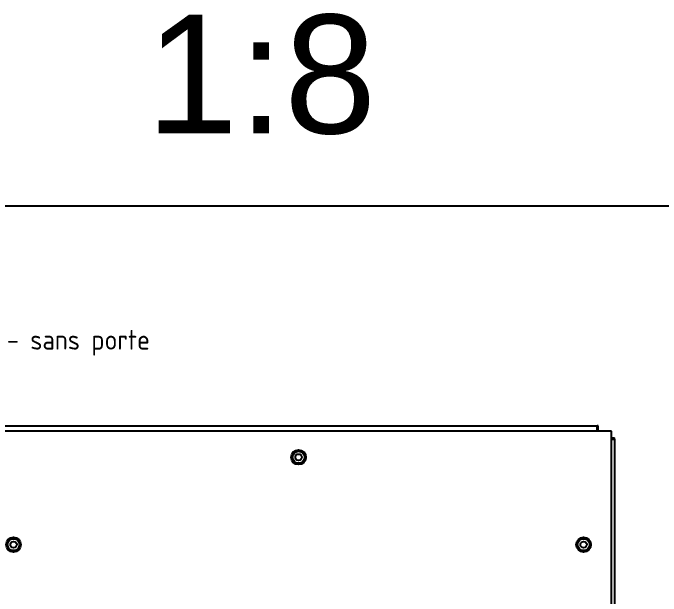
# Model space of a CAD drawing. Header units: millimetres. Extents: x 37984 to 70752, y 14140 to 37584.
# Drawn here: x 39530 to 40349, y 16846 to 17584 of the extents above; entities that cross this region are included whole.
import ezdxf
from ezdxf.enums import TextEntityAlignment as Align

# ---------------------------------------------------------------- set-up
doc = ezdxf.new("R2010")
doc.units = ezdxf.units.MM
doc.set_wipeout_variables(frame=1)
doc.layers.add('! NO PLOT !', color=7, linetype='Continuous', true_color=0xff75dd, plot=False)
doc.layers.add('000-PI-ORMAR', color=2, linetype='Continuous')
doc.styles.add('PI0', font='isocpeur.ttf', dxfattribs={"width": 0.9})
doc.styles.get("Standard").update_dxf_attribs({"font": 'arial.ttf'})

# ---------------------------------------------------------------- blocks, each defined once
blk = doc.blocks.new('800mm krov_1')
at = {"layer": '000-PI-ORMAR'}
for p, q in [((42689.63, 9033.78), (42713.13, 9033.78)), ((42689.63, 9033.28), (42689.63, 9033.78)), ((42689.63, 9027.28), (42689.63, 9033.28)), ((42713.13, 9033.78), (43446.13, 9033.78)), ((43447.63, 9033.78), (43446.13, 9033.78)), ((43446.13, 9027.28), (43446.13, 9033.78)), ((43446.13, 9033.28), (43446.13, 9027.28)), ((43447.63, 9027.28), (43447.63, 9033.78)), ((42672.63, 9027.28), (42672.63, 8740.28)), ((43464.63, 9027.28), (42672.63, 9027.28)), ((43464.63, 8740.28), (43464.63, 9027.28)), ((42668.88, 9017.28), (42672.63, 9017.28)), ((42668.88, 9017.28), (42668.88, 8750.28)), ((42669.13, 9018.78), (42672.63, 9018.78)), ((42669.13, 9018.78), (42669.13, 9017.28)), ((42671.63, 9017.28), (42671.63, 9018.78)), ((43464.63, 9018.78), (43468.13, 9018.78)), ((43464.63, 9017.28), (43468.38, 9017.28)), ((43465.63, 9017.28), (43465.63, 9018.78)), ((43468.13, 9017.28), (43468.13, 9018.78)), ((43468.38, 9017.28), (43468.38, 8750.28)), ((42668.88, 8750.28), (42672.63, 8750.28)), ((42669.13, 8750.28), (42669.13, 8748.78)), ((42672.63, 8748.78), (42669.13, 8748.78)), ((42671.63, 8750.28), (42671.63, 8748.78)), ((43464.63, 8750.28), (43468.38, 8750.28)), ((43468.13, 8748.78), (43464.63, 8748.78)), ((43465.63, 8750.28), (43465.63, 8748.78)), ((43468.13, 8748.78), (43468.13, 8750.28)), ((42672.63, 8740.28), (43464.63, 8740.28)), ((42689.63, 8740.28), (42689.63, 8733.78)), ((42691.13, 8734.28), (42691.13, 8740.28)), ((42691.13, 8740.28), (42691.13, 8733.78)), ((43447.63, 8740.28), (43447.63, 8734.28)), ((42689.63, 8733.78), (42691.13, 8733.78)), ((43424.13, 8733.78), (42691.13, 8733.78)), ((43447.63, 8733.78), (43424.13, 8733.78)), ((43447.63, 8734.28), (43447.63, 8733.78))]:
    blk.add_line(p, q, dxfattribs=at)
for centre, radius in [((43068.63, 8994.28), 9.36), ((43068.63, 8994.28), 7.5), ((43068.63, 8994.28), 4), ((42708.13, 8883.78), 9.36), ((42708.13, 8883.78), 9.36), ((42708.13, 8883.78), 7.5), ((42708.13, 8883.78), 4), ((43429.13, 8883.78), 9.36), ((43429.13, 8883.78), 9.36), ((43429.13, 8883.78), 7.5), ((43429.13, 8883.78), 4), ((43068.63, 8773.28), 9.36), ((43068.63, 8773.28), 7.5), ((43068.63, 8773.28), 4)]:
    blk.add_circle(centre, radius, dxfattribs=at)

msp = doc.modelspace()

# ---------------------------------------------------------------- linework, layer by layer
at = {"layer": '! NO PLOT !', "ltscale": 0.25}
msp.add_lwpolyline([(37984.324, 17339.576), (37984.324, 14139.576), (41051.871, 14139.576), (41051.871, 16124.741), (42576.324, 16124.741), (42576.324, 17339.576), (37984.324, 17339.576)], dxfattribs=at)

# ---------------------------------------------------------------- texts
at = {"layer": '! NO PLOT !', "style": 'PI0', "width": 0.9}
msp.add_text('Vue de face - sans porte', height=25, dxfattribs=at).set_placement((39518.098, 17166.792), align=Align.MIDDLE)
at = {"layer": '! NO PLOT !', "ltscale": 0.25, "insert": (39843.678, 17505.33), "char_height": 150, "attachment_point": 5}
msp.add_mtext_dynamic_manual_height_columns('\\pxqc;{\\fArial|b0|i0|c238|p34;1:8}', width=2618.94585, gutter_width=12.5, heights=[0], dxfattribs=at)

# ---------------------------------------------------------------- next in the draw order: wipeouts: each hides what was drawn before it
msp.add_wipeout([(39494.95, 17054.973), (40286.95, 17054.973), (40286.95, 16767.973), (39494.95, 16767.973)])

# ---------------------------------------------------------------- next in the draw order: block references
at = {"layer": '000-PI-ORMAR'}
msp.add_blockref('800mm krov_1', (-3177.68, 8027.693), dxfattribs=at)

doc.saveas('drawing.dxf')
